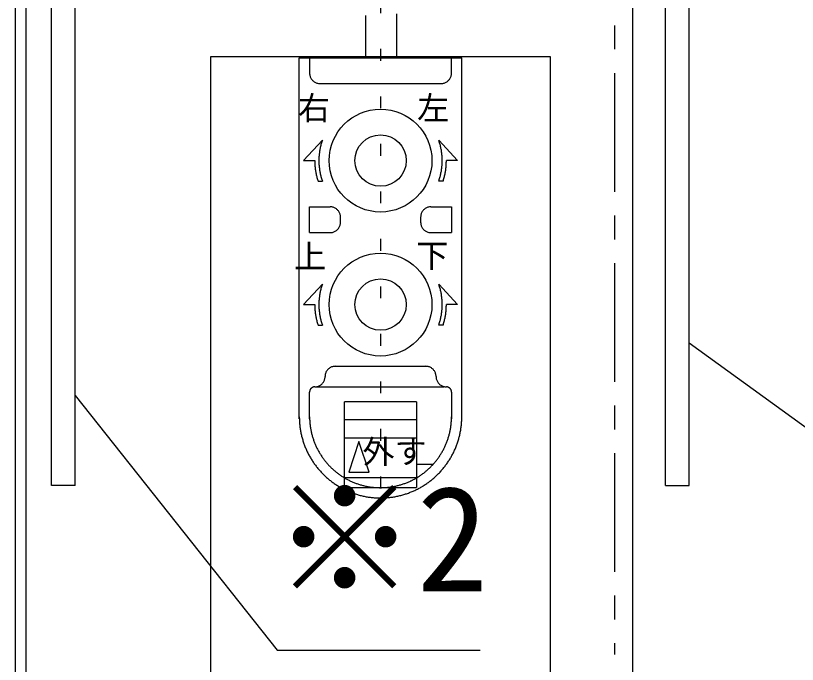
# Model space of a CAD drawing. Units: millimetres, scale not verified. Extents: x -800 to 800, y -554 to 554.
# Drawn here: x -443.5 to -367.4, y 308.8 to 371.9 of the extents above; entities that cross this region are included whole.
import ezdxf
from ezdxf.enums import TextEntityAlignment as Align

# ---------------------------------------------------------------- set-up
doc = ezdxf.new("R2010")
doc.units = ezdxf.units.MM
doc.header["$LTSCALE"] = 4
doc.linetypes.add('USER11', pattern=[4.619272, 2.886781, -0.577497, 0.577497, -0.577497])
doc.linetypes.add('USER12', pattern=[1.154642, 0.288572, -0.86607])
doc.layers.add('2-0', color=7, linetype='Continuous', lineweight=25)
doc.styles.add('ＭＳ ゴシック', font='')
doc.styles.get('ＭＳ ゴシック').set_extended_font_data('MS Gothic')

msp = doc.modelspace()

# ---------------------------------------------------------------- linework, layer by layer
at = {"layer": '2-0', "linetype": 'USER11'}
msp.add_line((-385.215, 421.699), (-385.215, 309.746), dxfattribs=at)
at = {"layer": '2-0'}
for p, q in [((-443.475, 153.471), (-443.475, 397.675)), ((-442.476, 397.412), (-442.476, 153.471)), ((-439.976, 326.175), (-439.976, 376.175)), ((-377.976, 326.175), (-377.976, 376.175)), ((-437.677, 326.175), (-437.677, 373.877)), ((-383.476, 373.877), (-383.476, 153.471)), ((-380.275, 326.175), (-380.275, 373.877)), ((-409.43, 371.851), (-409.43, 367.754)), ((-406.432, 372.017), (-406.432, 367.755)), ((-415.882, 332.655), (-415.882, 367.755)), ((-415.882, 367.755), (-400.082, 367.755)), ((-414.881, 367.755), (-414.881, 366.257)), ((-401.082, 366.256), (-401.082, 367.754)), ((-400.082, 332.655), (-400.082, 367.755)), ((-391.477, 367.876), (-391.477, 153.471)), ((-413.882, 365.255), (-402.082, 365.255)), ((-415.481, 357.755), (-413.636, 359.756)), ((-400.482, 357.755), (-402.327, 359.756)), ((-415.481, 357.755), (-414.383, 357.755)), ((-400.482, 357.755), (-401.58, 357.755)), ((-414.062, 355.755), (-413.636, 355.755)), ((-401.901, 355.755), (-402.327, 355.755)), ((-414.881, 353.256), (-412.881, 353.256)), ((-414.881, 350.755), (-414.881, 353.254)), ((-403.08, 353.256), (-401.082, 353.256)), ((-401.082, 353.256), (-401.082, 350.756)), ((-411.881, 351.755), (-411.881, 352.254)), ((-404.081, 352.255), (-404.081, 351.755)), ((-414.881, 350.755), (-412.881, 350.755)), ((-403.08, 350.755), (-401.082, 350.755)), ((-415.481, 343.756), (-413.636, 345.756)), ((-400.482, 343.756), (-402.327, 345.756)), ((-415.481, 343.756), (-414.383, 343.756)), ((-400.482, 343.756), (-401.58, 343.756)), ((-414.062, 341.755), (-413.636, 341.755)), ((-401.901, 341.755), (-402.327, 341.755)), ((-412.38, 337.755), (-403.582, 337.755)), ((-414.382, 335.755), (-401.832, 335.755)), ((-414.881, 332.655), (-414.881, 335.255)), ((-401.082, 335.255), (-401.082, 332.655)), ((-404.482, 334.302), (-411.482, 334.302)), ((-411.481, 332.571), (-404.481, 332.571)), ((-404.482, 330.755), (-411.482, 330.755)), ((-410.08, 330.453), (-411.082, 327.452)), ((-409.081, 327.453), (-410.08, 330.455)), ((-404.482, 328.255), (-402.839, 328.255)), ((-411.082, 327.453), (-409.081, 327.453)), ((-411.481, 326.947), (-404.481, 326.947)), ((-437.677, 326.175), (-439.976, 326.175)), ((-411.481, 325.955), (-404.481, 325.955)), ((-380.275, 326.175), (-377.976, 326.175))]:
    msp.add_line(p, q, dxfattribs=at)
at = {"layer": '2-0', "linetype": 'USER12'}
msp.add_line((-407.981, 377.856), (-407.981, 325.914), dxfattribs=at)
at = {"layer": '2-0'}
for points in [[(-424.477, 153.471), (-424.477, 367.876), (-391.477, 367.876)], [(-377.976, 340.024), (-319.943, 298.022), (-280.448, 298.022)], [(-437.677, 334.924), (-418.046, 310.156), (-398.299, 310.156)], [(-411.481, 325.955), (-411.481, 326.947), (-411.481, 334.302)], [(-404.482, 334.302), (-404.482, 326.947), (-404.482, 325.955)]]:
    msp.add_lwpolyline(points, dxfattribs=at)
for centre, radius in [((-407.981, 357.755), 4.999), ((-407.982, 357.755), 2.5), ((-407.981, 343.756), 4.999), ((-407.982, 343.756), 2.5)]:
    msp.add_circle(centre, radius, dxfattribs=at)
for centre, radius, start, end in [((-413.868, 366.256), 1.013, 179.98381, 188.37888), ((-413.883, 366.254), 0.998, 188.39016, 196.69916), ((-413.885, 366.253), 0.996, 196.70549, 204.89004), ((-413.881, 366.255), 1, 204.89194, 212.9561), ((-402.08, 366.256), 1, 326.94597, 335.01793), ((-402.075, 366.254), 0.994, 335.01985, 343.22384), ((-402.076, 366.254), 0.995, 343.23038, 351.5698), ((-402.089, 366.256), 1.008, 351.58151, 0.01564), ((-413.877, 366.257), 1.004, 212.95483, 220.93614), ((-413.877, 366.258), 1.005, 220.93329, 228.88998), ((-413.879, 366.255), 1.002, 228.88722, 236.88398), ((-413.882, 366.25), 0.996, 236.88301, 244.97649), ((-413.885, 366.245), 0.991, 244.97891, 253.2034), ((-413.884, 366.247), 0.992, 253.21044, 261.56503), ((-413.882, 366.262), 1.007, 261.57713, 270.01706), ((-402.082, 366.263), 1.008, 269.98436, 278.41849), ((-402.08, 366.25), 0.995, 278.4302, 286.76962), ((-402.08, 366.249), 0.994, 286.77616, 294.98015), ((-402.082, 366.254), 1, 294.98207, 303.05403), ((-402.086, 366.259), 1.006, 303.05262, 311.03085), ((-402.087, 366.261), 1.008, 311.02773, 318.97227), ((-402.085, 366.26), 1.006, 318.96915, 326.94738), ((-407.987, 357.753), 5.995, 160.48709, 164.05764), ((-407.976, 357.753), 5.995, 15.94236, 19.51291), ((-407.994, 357.755), 5.987, 167.61571, 171.16251), ((-407.992, 357.755), 5.989, 164.05785, 167.61559), ((-407.971, 357.755), 5.989, 12.38441, 15.94215), ((-407.969, 357.755), 5.987, 8.83749, 12.38429), ((-407.993, 357.755), 5.988, 174.70103, 178.23428), ((-407.994, 357.755), 5.987, 171.16256, 174.70103), ((-407.969, 357.755), 5.987, 5.29897, 8.83744), ((-407.969, 357.755), 5.988, 1.76572, 5.29897), ((-407.965, 357.755), 6.417, 179.99987, 181.65045), ((-407.971, 357.755), 6.41, 181.65043, 183.30193), ((-407.979, 357.755), 6.403, 183.30191, 184.95484), ((-407.993, 357.755), 5.988, 178.23426, 181.76574), ((-407.993, 357.755), 5.988, 181.76572, 185.29897), ((-407.969, 357.755), 5.988, 354.70103, 358.23428), ((-407.97, 357.755), 5.988, 358.23426, 1.76574), ((-407.984, 357.755), 6.403, 355.04516, 356.69809), ((-407.991, 357.755), 6.41, 356.69807, 358.34957), ((-407.998, 357.755), 6.417, 358.34955, 0.00013), ((-407.986, 357.754), 6.396, 184.95482, 186.60968), ((-407.995, 357.753), 6.387, 186.60966, 188.26693), ((-408.004, 357.752), 6.378, 188.26692, 189.92708), ((-408.014, 357.75), 6.368, 189.92707, 191.59057), ((-407.994, 357.755), 5.987, 185.29897, 188.83744), ((-407.994, 357.755), 5.987, 188.83749, 192.38429), ((-407.969, 357.755), 5.987, 347.61571, 351.16251), ((-407.969, 357.755), 5.987, 351.16256, 354.70103), ((-407.949, 357.75), 6.368, 348.40943, 350.07293), ((-407.958, 357.752), 6.378, 350.07292, 351.73308), ((-407.968, 357.753), 6.387, 351.73307, 353.39034), ((-407.976, 357.754), 6.396, 353.39032, 355.04518), ((-408.024, 357.748), 6.358, 191.59056, 193.25782), ((-408.034, 357.746), 6.347, 193.25782, 194.92923), ((-408.044, 357.743), 6.337, 194.92923, 196.60516), ((-408.053, 357.74), 6.327, 196.60517, 198.28591), ((-407.992, 357.756), 5.989, 192.38441, 195.94215), ((-407.987, 357.757), 5.995, 195.94236, 199.51291), ((-407.976, 357.757), 5.995, 340.48709, 344.05764), ((-407.971, 357.756), 5.989, 344.05785, 347.61559), ((-407.91, 357.74), 6.327, 341.71409, 343.39483), ((-407.919, 357.743), 6.337, 343.39484, 345.07077), ((-407.929, 357.746), 6.347, 345.07077, 346.74218), ((-407.939, 357.748), 6.358, 346.74218, 348.40944), ((-412.88, 352.249), 1.007, 81.57713, 90.01706), ((-412.878, 352.265), 0.992, 73.21044, 81.56503), ((-412.878, 352.266), 0.991, 64.97891, 73.2034), ((-412.88, 352.261), 0.996, 56.88301, 64.97649), ((-412.884, 352.256), 1.002, 48.88722, 56.88398), ((-412.886, 352.253), 1.005, 40.93329, 48.88998), ((-412.885, 352.254), 1.004, 32.95483, 40.93614), ((-403.078, 352.255), 1.004, 139.07173, 147.05304), ((-403.077, 352.254), 1.005, 131.1179, 139.07459), ((-403.079, 352.257), 1.002, 123.1239, 131.12066), ((-403.083, 352.262), 0.996, 115.03139, 123.12486), ((-403.085, 352.267), 0.991, 106.80448, 115.02896), ((-403.085, 352.265), 0.992, 98.44285, 106.79743), ((-403.082, 352.25), 1.007, 89.99081, 98.43074), ((-412.881, 352.256), 1, 24.89194, 32.9561), ((-412.878, 352.258), 0.996, 16.70549, 24.89004), ((-412.88, 352.258), 0.998, 8.39016, 16.69916), ((-412.894, 352.256), 1.013, 359.98381, 8.37888), ((-403.068, 352.256), 1.013, 171.62899, 180.02406), ((-403.083, 352.258), 0.998, 163.30871, 171.61771), ((-403.085, 352.259), 0.996, 155.11783, 163.30238), ((-403.081, 352.257), 1, 147.05178, 155.11593), ((-412.879, 351.753), 0.998, 327.03708, 335.12283), ((-412.877, 351.752), 0.996, 335.12545, 343.32227), ((-412.882, 351.754), 1.001, 343.3292, 351.63517), ((-412.901, 351.756), 1.019, 351.64678, 0.01885), ((-403.062, 351.757), 1.019, 179.98902, 188.3611), ((-403.08, 351.754), 1.001, 188.37271, 196.67867), ((-403.085, 351.753), 0.996, 196.6856, 204.88242), ((-403.084, 351.754), 0.998, 204.88504, 212.9708), ((-412.88, 351.767), 1.012, 269.98207, 278.38486), ((-412.878, 351.75), 0.995, 278.39658, 286.72647), ((-412.877, 351.747), 0.991, 286.73341, 294.9474), ((-412.879, 351.75), 0.995, 294.94998, 303.04664), ((-412.881, 351.754), 0.999, 303.04605, 311.05733), ((-412.883, 351.755), 1.002, 311.05509, 319.03384), ((-412.882, 351.755), 1.001, 319.03162, 327.03764), ((-403.081, 351.755), 1.001, 212.97024, 220.97626), ((-403.08, 351.756), 1.002, 220.97403, 228.95279), ((-403.082, 351.754), 0.999, 228.95055, 236.96183), ((-403.084, 351.75), 0.995, 236.96123, 245.05789), ((-403.086, 351.747), 0.991, 245.06048, 253.27446), ((-403.085, 351.751), 0.995, 253.2814, 261.61129), ((-403.082, 351.767), 1.012, 261.62302, 270.02581), ((-408.012, 343.759), 5.968, 164.04128, 167.60856), ((-408.017, 343.76), 5.963, 160.45642, 164.04114), ((-407.945, 343.76), 5.963, 15.95886, 19.54358), ((-407.95, 343.759), 5.968, 12.39144, 15.95872), ((-407.998, 343.756), 5.983, 171.16097, 174.70186), ((-408.005, 343.757), 5.976, 167.6086, 171.161), ((-407.957, 343.757), 5.976, 8.839, 12.3914), ((-407.965, 343.756), 5.983, 5.29814, 8.83903), ((-407.965, 343.756), 6.417, 179.99987, 181.65045), ((-407.988, 343.756), 5.993, 178.23497, 181.76503), ((-407.992, 343.756), 5.989, 174.70177, 178.23509), ((-407.971, 343.756), 5.989, 1.76491, 5.29823), ((-407.974, 343.756), 5.993, 358.23497, 1.76503), ((-407.998, 343.756), 6.417, 358.34955, 0.00013), ((-407.971, 343.756), 6.41, 181.65043, 183.30193), ((-407.979, 343.755), 6.403, 183.30191, 184.95484), ((-407.986, 343.755), 6.396, 184.95482, 186.60968), ((-407.995, 343.754), 6.387, 186.60966, 188.26693), ((-407.987, 343.756), 5.994, 181.76491, 185.29611), ((-407.987, 343.756), 5.994, 185.29602, 188.8327), ((-407.975, 343.756), 5.994, 351.1673, 354.70398), ((-407.976, 343.756), 5.994, 354.70389, 358.23509), ((-407.968, 343.754), 6.387, 351.73307, 353.39034), ((-407.976, 343.755), 6.396, 353.39032, 355.04518), ((-407.984, 343.755), 6.403, 355.04516, 356.69809), ((-407.991, 343.756), 6.41, 356.69807, 358.34957), ((-408.004, 343.752), 6.378, 188.26692, 189.92708), ((-408.014, 343.751), 6.368, 189.92707, 191.59057), ((-408.024, 343.749), 6.358, 191.59056, 193.25782), ((-408.034, 343.746), 6.347, 193.25782, 194.92923), ((-407.99, 343.755), 5.991, 188.83265, 192.37879), ((-407.992, 343.755), 5.989, 192.37882, 195.93785), ((-407.971, 343.755), 5.989, 344.06215, 347.62118), ((-407.973, 343.755), 5.991, 347.62121, 351.16735), ((-407.929, 343.746), 6.347, 345.07077, 346.74218), ((-407.939, 343.749), 6.358, 346.74218, 348.40944), ((-407.949, 343.751), 6.368, 348.40943, 350.07293), ((-407.958, 343.752), 6.378, 350.07292, 351.73308), ((-408.044, 343.744), 6.337, 194.92923, 196.60516), ((-408.053, 343.741), 6.327, 196.60517, 198.28591), ((-407.992, 343.755), 5.989, 195.93799, 199.51257), ((-407.97, 343.755), 5.989, 340.48743, 344.06201), ((-407.91, 343.741), 6.327, 341.71409, 343.39483), ((-407.919, 343.744), 6.337, 343.39484, 345.07077), ((-412.382, 336.755), 1, 114.89194, 122.9561), ((-412.383, 336.758), 0.996, 106.70549, 114.89004), ((-412.383, 336.756), 0.998, 98.39016, 106.69916), ((-412.381, 336.742), 1.013, 89.98381, 98.37888), ((-403.582, 336.742), 1.013, 81.62112, 90.01619), ((-403.58, 336.756), 0.998, 73.30084, 81.60984), ((-403.58, 336.758), 0.996, 65.10996, 73.29451), ((-403.581, 336.755), 1, 57.0439, 65.10806), ((-412.375, 336.756), 1.007, 171.57713, 180.01706), ((-412.39, 336.758), 0.992, 163.21044, 171.56503), ((-412.391, 336.758), 0.991, 154.97891, 163.2034), ((-412.386, 336.756), 0.996, 146.88301, 154.97649), ((-412.381, 336.753), 1.002, 138.88722, 146.88398), ((-412.379, 336.75), 1.005, 130.93329, 138.88998), ((-412.379, 336.751), 1.004, 122.95483, 130.93614), ((-403.583, 336.751), 1.004, 49.06386, 57.04517), ((-403.584, 336.75), 1.005, 41.11002, 49.06671), ((-403.582, 336.753), 1.002, 33.11602, 41.11278), ((-403.576, 336.756), 0.996, 25.02351, 33.11699), ((-403.572, 336.758), 0.991, 16.7966, 25.02109), ((-403.573, 336.758), 0.992, 8.43497, 16.78956), ((-403.588, 336.756), 1.007, 359.98294, 8.42287), ((-414.384, 336.759), 1.005, 311.06062, 319.02719), ((-414.383, 336.758), 1.003, 319.02458, 327.01729), ((-414.379, 336.755), 0.999, 327.01624, 335.09137), ((-414.376, 336.754), 0.995, 335.09345, 343.28695), ((-414.378, 336.754), 0.998, 343.2934, 351.60817), ((-414.393, 336.756), 1.013, 351.6195, 0.01652), ((-401.569, 336.756), 1.013, 179.98348, 188.3805), ((-401.584, 336.754), 0.998, 188.39183, 196.7066), ((-401.587, 336.754), 0.995, 196.71305, 204.90655), ((-401.583, 336.755), 0.999, 204.90863, 212.98376), ((-401.58, 336.758), 1.003, 212.98271, 220.97542), ((-401.578, 336.759), 1.005, 220.97281, 228.93938), ((-414.379, 335.255), 0.502, 171.57487, 180.01359), ((-414.384, 335.256), 0.497, 163.23456, 171.56357), ((-414.384, 335.256), 0.497, 155.04544, 163.22861), ((-414.38, 335.254), 0.501, 146.99799, 155.04418), ((-414.378, 335.253), 0.504, 139.04708, 147.00003), ((-414.377, 335.252), 0.505, 131.12598, 139.05076), ((-414.379, 335.254), 0.503, 123.16124, 131.12957), ((-414.381, 335.257), 0.499, 115.08759, 123.16299), ((-414.383, 335.261), 0.495, 106.86274, 115.08581), ((-414.383, 335.262), 0.494, 98.48142, 106.85608), ((-414.382, 335.256), 0.499, 89.98554, 98.46928), ((-414.382, 336.77), 1.014, 269.98169, 278.39271), ((-414.379, 336.753), 0.997, 278.40475, 286.74115), ((-414.378, 336.749), 0.994, 286.7483, 294.96462), ((-414.38, 336.753), 0.998, 294.96726, 303.06087), ((-414.383, 336.757), 1.002, 303.06017, 311.06311), ((-401.58, 336.757), 1.002, 228.93689, 236.93983), ((-401.583, 336.753), 0.998, 236.93913, 245.03274), ((-401.584, 336.749), 0.994, 245.03538, 253.2517), ((-401.583, 336.753), 0.997, 253.25885, 261.59525), ((-401.581, 336.77), 1.014, 261.60729, 270.01831), ((-401.581, 335.256), 0.499, 81.53072, 90.01446), ((-401.58, 335.262), 0.494, 73.14392, 81.51858), ((-401.58, 335.261), 0.495, 64.91419, 73.13726), ((-401.582, 335.257), 0.499, 56.83701, 64.91241), ((-401.584, 335.254), 0.503, 48.87043, 56.83876), ((-401.585, 335.252), 0.505, 40.94924, 48.87402), ((-401.585, 335.253), 0.504, 32.99997, 40.95292), ((-401.582, 335.254), 0.501, 24.95582, 33.00201), ((-401.579, 335.256), 0.497, 16.77139, 24.95456), ((-401.578, 335.256), 0.497, 8.43643, 16.76544), ((-401.584, 335.255), 0.502, 359.98641, 8.42513), ((-407.856, 332.855), 8.026, 179.99754, 182.90044), ((-407.927, 332.852), 7.955, 182.90105, 185.79891), ((-407.867, 332.855), 7.014, 179.99755, 182.89917), ((-407.929, 332.852), 6.952, 182.89977, 185.79631), ((-408.034, 332.853), 6.952, 354.20363, 357.10021), ((-408.096, 332.856), 7.014, 357.10081, 0.00245), ((-408.039, 332.852), 7.958, 354.20168, 357.09941), ((-408.111, 332.855), 8.031, 357.10002, 0.00249), ((-407.979, 332.846), 7.903, 185.79945, 188.68877), ((-408.014, 332.841), 7.868, 188.68924, 191.56713), ((-407.974, 332.848), 6.907, 185.79684, 188.6848), ((-408.004, 332.843), 6.876, 188.68527, 191.56179), ((-407.958, 332.844), 6.876, 348.43794, 351.31458), ((-407.989, 332.849), 6.907, 351.31505, 354.20309), ((-407.95, 332.841), 7.869, 348.43298, 351.31123), ((-407.986, 332.846), 7.905, 351.3117, 354.20114), ((-408.034, 332.837), 7.847, 191.56753, 194.43176), ((-408.043, 332.835), 7.838, 194.43209, 197.28109), ((-408.022, 332.839), 6.858, 191.56219, 194.42507), ((-408.03, 332.837), 6.85, 194.42539, 197.27307), ((-408.03, 332.837), 6.85, 197.27333, 200.10491), ((-407.933, 332.839), 6.85, 339.89429, 342.72608), ((-407.933, 332.838), 6.849, 342.72633, 345.5742), ((-407.94, 332.84), 6.858, 345.57452, 348.43755), ((-407.919, 332.834), 7.837, 342.7177, 345.56745), ((-407.929, 332.836), 7.847, 345.56777, 348.43257), ((-408.043, 332.835), 7.838, 197.28135, 200.1142), ((-408.036, 332.838), 7.846, 200.11439, 202.93079), ((-408.023, 332.84), 6.857, 200.10509, 202.9203), ((-408.013, 332.844), 6.868, 202.92042, 205.71955), ((-407.949, 332.845), 6.867, 334.27918, 337.07855), ((-407.939, 332.841), 6.856, 337.07867, 339.89411), ((-407.925, 332.836), 7.844, 337.06611, 339.88351), ((-407.919, 332.834), 7.837, 339.8837, 342.71744), ((-408.024, 332.843), 7.858, 202.93092, 205.73116), ((-408.009, 332.85), 7.875, 205.73122, 208.51611), ((-408.001, 332.85), 6.881, 205.71961, 208.50348), ((-407.988, 332.857), 6.896, 208.50349, 211.27341), ((-407.975, 332.865), 6.911, 211.27338, 214.03106), ((-407.987, 332.866), 6.91, 325.96683, 328.7248), ((-407.974, 332.858), 6.896, 328.72477, 331.49497), ((-407.961, 332.851), 6.881, 331.49498, 334.27911), ((-407.951, 332.848), 7.872, 331.47861, 334.26461), ((-407.937, 332.841), 7.856, 334.26468, 337.06599), ((-407.994, 332.858), 7.892, 208.51612, 211.28695), ((-407.979, 332.867), 7.909, 211.28691, 214.04538), ((-407.964, 332.872), 6.924, 214.03099, 216.7785), ((-407.956, 332.878), 6.935, 216.7784, 219.51808), ((-408.006, 332.88), 6.934, 320.47924, 323.2192), ((-407.998, 332.873), 6.924, 323.2191, 325.9669), ((-407.981, 332.865), 7.906, 325.9471, 328.70667), ((-407.966, 332.856), 7.889, 328.70665, 331.47859), ((-407.967, 332.876), 7.925, 214.04531, 216.79347), ((-407.956, 332.883), 7.938, 216.79338, 219.53356), ((-407.949, 332.889), 7.947, 219.53344, 222.2682), ((-407.95, 332.883), 6.942, 219.51796, 222.25235), ((-407.948, 332.885), 6.946, 222.25222, 224.98401), ((-407.948, 332.885), 6.945, 224.98387, 227.71582), ((-407.951, 332.882), 6.941, 227.71569, 230.45055), ((-408.012, 332.883), 6.941, 309.54579, 312.28086), ((-408.014, 332.886), 6.945, 312.28073, 315.01291), ((-408.015, 332.887), 6.945, 315.01278, 317.74483), ((-408.012, 332.884), 6.942, 317.7447, 320.47936), ((-408.011, 332.887), 7.944, 317.72135, 320.45699), ((-408.004, 332.882), 7.935, 320.45688, 323.19805), ((-407.994, 332.874), 7.922, 323.19795, 325.94717), ((-407.946, 332.892), 7.951, 222.26807, 225.00007), ((-407.946, 332.892), 7.951, 224.99993, 227.73193), ((-407.949, 332.889), 7.947, 227.7318, 230.46656), ((-407.956, 332.875), 6.932, 230.45043, 233.19088), ((-407.963, 332.866), 6.92, 233.19078, 235.93937), ((-407.971, 332.854), 6.906, 235.9393, 238.69836), ((-407.979, 332.841), 6.891, 238.69833, 241.46989), ((-407.984, 332.843), 6.892, 298.52603, 301.29763), ((-407.992, 332.856), 6.907, 301.2976, 304.05673), ((-407.999, 332.868), 6.921, 304.05667, 306.80538), ((-408.006, 332.877), 6.932, 306.80529, 309.54591), ((-408.012, 332.888), 7.945, 309.52112, 312.25635), ((-408.015, 332.891), 7.949, 312.25622, 314.98885), ((-408.015, 332.891), 7.949, 314.98871, 317.72148), ((-407.955, 332.882), 7.938, 230.46644, 233.20662), ((-407.962, 332.871), 7.925, 233.20653, 235.95469), ((-407.971, 332.859), 7.909, 235.95462, 238.71309), ((-407.987, 332.827), 6.875, 241.46991, 244.25569), ((-407.993, 332.814), 6.861, 244.25575, 247.05703), ((-407.998, 332.803), 6.849, 247.05716, 249.87474), ((-408, 332.797), 6.842, 249.87492, 252.70908), ((-408, 332.796), 6.841, 252.70934, 255.55976), ((-407.963, 332.799), 6.843, 284.43711, 287.28718), ((-407.963, 332.8), 6.844, 287.28743, 290.12133), ((-407.966, 332.806), 6.851, 290.12151, 292.93891), ((-407.97, 332.817), 6.862, 292.93904, 295.74021), ((-407.976, 332.829), 6.876, 295.74028, 298.52602), ((-407.991, 332.859), 7.91, 301.27423, 304.03263), ((-407.999, 332.872), 7.924, 304.03256, 306.78084), ((-408.007, 332.881), 7.937, 306.78075, 309.52124), ((-407.98, 332.844), 7.892, 238.71305, 241.48388), ((-407.988, 332.828), 7.875, 241.48389, 244.26878), ((-407.995, 332.814), 7.858, 244.26884, 247.06908), ((-408, 332.802), 7.846, 247.06921, 249.88561), ((-408.003, 332.795), 7.838, 249.8858, 252.71865), ((-407.999, 332.803), 6.849, 255.56008, 258.42583), ((-407.995, 332.821), 6.867, 258.42623, 261.30571), ((-407.99, 332.851), 6.898, 261.30618, 264.19715), ((-407.986, 332.896), 6.943, 264.19769, 267.09725), ((-407.983, 332.958), 7.005, 267.09785, 270.00246), ((-407.981, 332.963), 7.009, 269.99753, 272.90133), ((-407.978, 332.901), 6.946, 272.90193, 275.80077), ((-407.973, 332.856), 6.901, 275.80131, 278.69166), ((-407.969, 332.825), 6.87, 278.69213, 281.57108), ((-407.965, 332.807), 6.851, 281.57148, 284.43678), ((-407.96, 332.798), 7.841, 287.27197, 290.10378), ((-407.963, 332.805), 7.848, 290.10396, 292.91951), ((-407.968, 332.816), 7.861, 292.91963, 295.7192), ((-407.974, 332.83), 7.876, 295.71927, 298.50369), ((-407.983, 332.845), 7.893, 298.5037, 301.27426), ((-408.003, 332.795), 7.838, 252.71891, 255.56791), ((-408.001, 332.803), 7.847, 255.56824, 258.43247), ((-407.997, 332.824), 7.868, 258.43287, 261.31076), ((-407.991, 332.859), 7.903, 261.31123, 264.20055), ((-407.986, 332.91), 7.955, 264.20109, 267.09895), ((-407.983, 332.981), 8.026, 267.09956, 270.00246), ((-407.981, 332.987), 8.031, 269.99755, 272.89863), ((-407.977, 332.915), 7.96, 272.89923, 275.79535), ((-407.972, 332.864), 7.908, 275.79589, 278.68355), ((-407.967, 332.828), 7.872, 278.68402, 281.56038), ((-407.963, 332.808), 7.851, 281.56077, 284.42362), ((-407.96, 332.798), 7.841, 284.42394, 287.27172)]:
    msp.add_arc(centre, radius, start, end, dxfattribs=at)

# ---------------------------------------------------------------- texts
at = {"layer": '2-0', "style": 'ＭＳ ゴシック'}
for s, height, p in [('右', 2.284, (-416.016, 361.042)), ('左', 2.284, (-404.417, 361.042)), ('上', 2.284, (-416.387, 346.613)), ('下', 2.284, (-404.5, 346.694)), ('外す', 2.284, (-409.737, 327.622)), ('※2', 10.26, (-418.473, 312.791))]:
    msp.add_text(s, height=height, dxfattribs=at).set_placement(p, align=Align.BOTTOM_LEFT)

doc.saveas('drawing.dxf')
